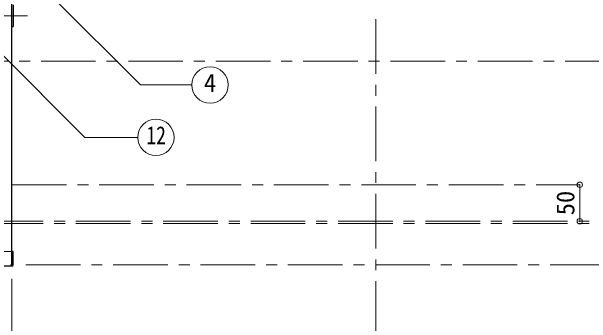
# Model space of a CAD drawing. Units: millimetres at full size, sheet at 1:15; details may follow other scales. Extents: x -3171 to 2904, y -2098 to 2117.
# Drawn here: x -721 to 76, y -1301 to -872 of the extents above; entities that cross this region are included whole.
import ezdxf
from ezdxf.enums import TextEntityAlignment as Align

# ---------------------------------------------------------------- set-up
doc = ezdxf.new("R2010")
doc.units = ezdxf.units.MM
doc.header["$LTSCALE"] = 15
doc.header["$PDMODE"] = 32
doc.header["$PDSIZE"] = 7.5
doc.linetypes.add('CHAIN1', pattern=[8, 5, -1, 1, -1])
doc.linetypes.add('DASHED1', pattern=[1.8, 1.2, -0.6])
doc.layers.add('0-0_ﾚｲﾔ1', color=4, linetype='Continuous', lineweight=9)
doc.styles.add('ＭＳ ゴシック', font='')
doc.styles.get('ＭＳ ゴシック').set_extended_font_data('MS Gothic')

msp = doc.modelspace()

# ---------------------------------------------------------------- linework, layer by layer
at = {"layer": '0-0_ﾚｲﾔ1', "color": 7, "lineweight": 18}
for p, q in [((-860.51, -804.7), (-620, -1045.21)), ((-697.74, -819.07), (-543.63, -973.18)), ((-473.25, -973.18), (-543.63, -973.18)), ((-547.61, -1045.21), (-620, -1045.21))]:
    msp.add_line(p, q, dxfattribs=at)
at = {"layer": '0-0_ﾚｲﾔ1', "color": 5, "lineweight": 25}
for p, q in [((-720.38, -1219.65), (-720.38, -825.95)), ((-718.78, -862.95), (-718.78, -892.95)), ((-720.38, -892.95), (-718.78, -892.95)), ((-718.78, -1202.05), (-720.38, -1202.05)), ((-718.78, -1220.45), (-718.78, -1202.05)), ((-720.38, -1222.05), (-1730.38, -1222.05))]:
    msp.add_line(p, q, dxfattribs=at)
at = {"layer": '0-0_ﾚｲﾔ1', "linetype": 'CHAIN1'}
for p, q in [((-741.98, -877.95), (-698.78, -877.95)), ((-220.38, -882.95), (-220.38, -1585.45)), ((234.62, -940.45), (-818.88, -940.45)), ((-960.38, -1110.45), (59.62, -1110.45)), ((-752.38, -1160.45), (364.62, -1160.45)), ((-752.38, -1163.45), (429.62, -1163.45)), ((-701.18, -1220.45), (494.62, -1220.45)), ((-720.38, -1239.65), (-720.38, -1585.45))]:
    msp.add_line(p, q, dxfattribs=at)
at = {"layer": '0-0_ﾚｲﾔ1'}
msp.add_line((59.62, -1110.45), (59.62, -1160.45), dxfattribs=at)
at = {"layer": '0-0_ﾚｲﾔ1', "linetype": 'DASHED1'}
msp.add_line((-720.38, -1202.05), (-1730.38, -1202.05), dxfattribs=at)
at = {"layer": '0-0_ﾚｲﾔ1', "color": 7, "lineweight": 18}
for centre in [(-448.25, -973.18), (-522.61, -1045.21)]:
    msp.add_circle(centre, 25, dxfattribs=at)
at = {"layer": '0-0_ﾚｲﾔ1', "color": 5, "lineweight": 25}
for centre, radius in [((-721.98, -1218.85), 1.6), ((-721.18, -1219.65), 0.8), ((-720.38, -1220.45), 1.6)]:
    msp.add_arc(centre, radius, 270, 0, dxfattribs=at)
at = {"layer": '0-0_ﾚｲﾔ1', "color": 1}
for p in [(59.62, -1110.45), (59.62, -1160.45)]:
    msp.add_point(p, dxfattribs=at)

# ---------------------------------------------------------------- texts
at = {"layer": '0-0_ﾚｲﾔ1', "color": 7, "style": 'ＭＳ ゴシック'}
msp.add_text('4', height=24.74, dxfattribs=at).set_placement((-456.69, -990.06), align=Align.BOTTOM_LEFT)
at = {"layer": '0-0_ﾚｲﾔ1', "color": 7, "style": 'ＭＳ ゴシック', "width": 0.8}
msp.add_text('12', height=24.74, dxfattribs=at).set_placement((-535.73, -1062.09), align=Align.BOTTOM_LEFT)
at = {"layer": '0-0_ﾚｲﾔ1', "color": 7, "style": 'ＭＳ ゴシック'}
msp.add_text('50', height=24.74, rotation=90, dxfattribs=at).set_placement((59.62, -1152.33), align=Align.BOTTOM_LEFT)

doc.saveas('drawing.dxf')
